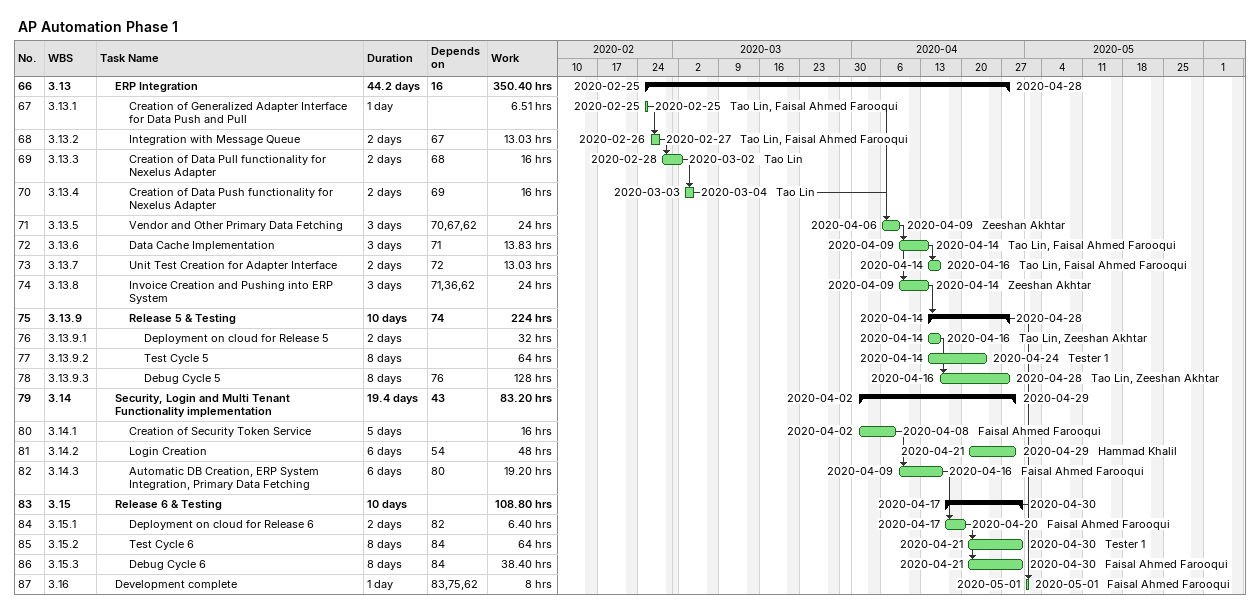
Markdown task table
AP Automation Phase 1

| ID | WBS | Task | Duration | Start | Finish | Predecessors | Resources | Work (h) |
|---|---|---|---|---|---|---|---|---|
| 66 | 3.13 | **ERP Integration** | 44.2d | 2020-02-25 | 2020-04-28 | 16 |  | 350.40 |
| 67 | 3.13.1 | Creation of Generalized Adapter Interface for Data Push and Pull | 1d | 2020-02-25 | 2020-02-25 |  | Tao Lin, Faisal Ahmed Farooqui | 6.51 |
| 68 | 3.13.2 | Integration with Message Queue | 2d | 2020-02-26 | 2020-02-27 | 67 | Tao Lin, Faisal Ahmed Farooqui | 13.03 |
| 69 | 3.13.3 | Creation of Data Pull functionality for Nexelus Adapter | 2d | 2020-02-28 | 2020-03-02 | 68 | Tao Lin | 16 |
| 70 | 3.13.4 | Creation of Data Push functionality for Nexelus Adapter | 2d | 2020-03-03 | 2020-03-04 | 69 | Tao Lin | 16 |
| 71 | 3.13.5 | Vendor and Other Primary Data Fetching | 3d | 2020-04-06 | 2020-04-09 | 70, 67, 62 | Zeeshan Akhtar | 24 |
| 72 | 3.13.6 | Data Cache Implementation | 3d | 2020-04-09 | 2020-04-14 | 71 | Tao Lin, Faisal Ahmed Farooqui | 13.83 |
| 73 | 3.13.7 | Unit Test Creation for Adapter Interface | 2d | 2020-04-14 | 2020-04-16 | 72 | Tao Lin, Faisal Ahmed Farooqui | 13.03 |
| 74 | 3.13.8 | Invoice Creation and Pushing into ERP System | 3d | 2020-04-09 | 2020-04-14 | 71, 36, 62 | Zeeshan Akhtar | 24 |
| 75 | 3.13.9 | **Release 5 & Testing** | 10d | 2020-04-14 | 2020-04-28 | 74 |  | 224 |
| 76 | 3.13.9.1 | Deployment on cloud for Release 5 | 2d | 2020-04-14 | 2020-04-16 |  | Tao Lin, Zeeshan Akhtar | 32 |
| 77 | 3.13.9.2 | Test Cycle 5 | 8d | 2020-04-14 | 2020-04-24 |  | Tester 1 | 64 |
| 78 | 3.13.9.3 | Debug Cycle 5 | 8d | 2020-04-16 | 2020-04-28 | 76 | Tao Lin, Zeeshan Akhtar | 128 |
| 79 | 3.14 | **Security, Login and Multi Tenant Functionality implementation** | 19.4d | 2020-04-02 | 2020-04-29 | 43 |  | 83.20 |
| 80 | 3.14.1 | Creation of Security Token Service | 5d | 2020-04-02 | 2020-04-08 |  | Faisal Ahmed Farooqui | 16 |
| 81 | 3.14.2 | Login Creation | 6d | 2020-04-21 | 2020-04-29 | 54 | Hammad Khalil | 48 |
| 82 | 3.14.3 | Automatic DB Creation, ERP System Integration, Primary Data Fetching | 6d | 2020-04-09 | 2020-04-16 | 80 | Faisal Ahmed Farooqui | 19.20 |
| 83 | 3.15 | **Release 6 & Testing** | 10d | 2020-04-17 | 2020-04-30 |  |  | 108.80 |
| 84 | 3.15.1 | Deployment on cloud for Release 6 | 2d | 2020-04-17 | 2020-04-20 | 82 | Faisal Ahmed Farooqui | 6.40 |
| 85 | 3.15.2 | Test Cycle 6 | 8d | 2020-04-21 | 2020-04-30 | 84 | Tester 1 | 64 |
| 86 | 3.15.3 | Debug Cycle 6 | 8d | 2020-04-21 | 2020-04-30 | 84 | Faisal Ahmed Farooqui | 38.40 |
| 87 | 3.16 | Development complete | 1d | 2020-05-01 | 2020-05-01 | 83, 75, 62 | Faisal Ahmed Farooqui | 8 |
